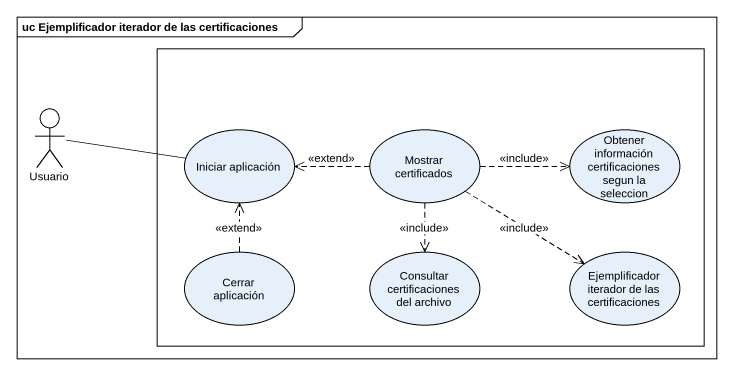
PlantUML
@startuml
mainframe uc Ejemplificador iterador de las certificaciones
rectangle " " as rectangle1 {
  usecase "Iniciar aplicación" as Iniciar_aplicación
  usecase "Mostrar certificados" as Mostrar_certificados
  usecase "Obtener información certificaciones segun la seleccion" as Obtener_información
  usecase "Cerrar aplicación" as Cerrar_aplicación
  usecase "Consultar certificaciones del archivo" as Consultar_certificaciones
  usecase "Ejemplificador iterador de las certificaciones" as Ejemplificador_iterador_de
}
actor Usuario
Usuario -right- Iniciar_aplicación
Mostrar_certificados .left.> Iniciar_aplicación : <<extend>>
Mostrar_certificados .right.> Obtener_información : <<include>>
Mostrar_certificados ..> Consultar_certificaciones : <<include>>
Mostrar_certificados ..> Ejemplificador_iterador_de : <<include>>
Cerrar_aplicación .up.> Iniciar_aplicación : <<extend>>
@enduml
